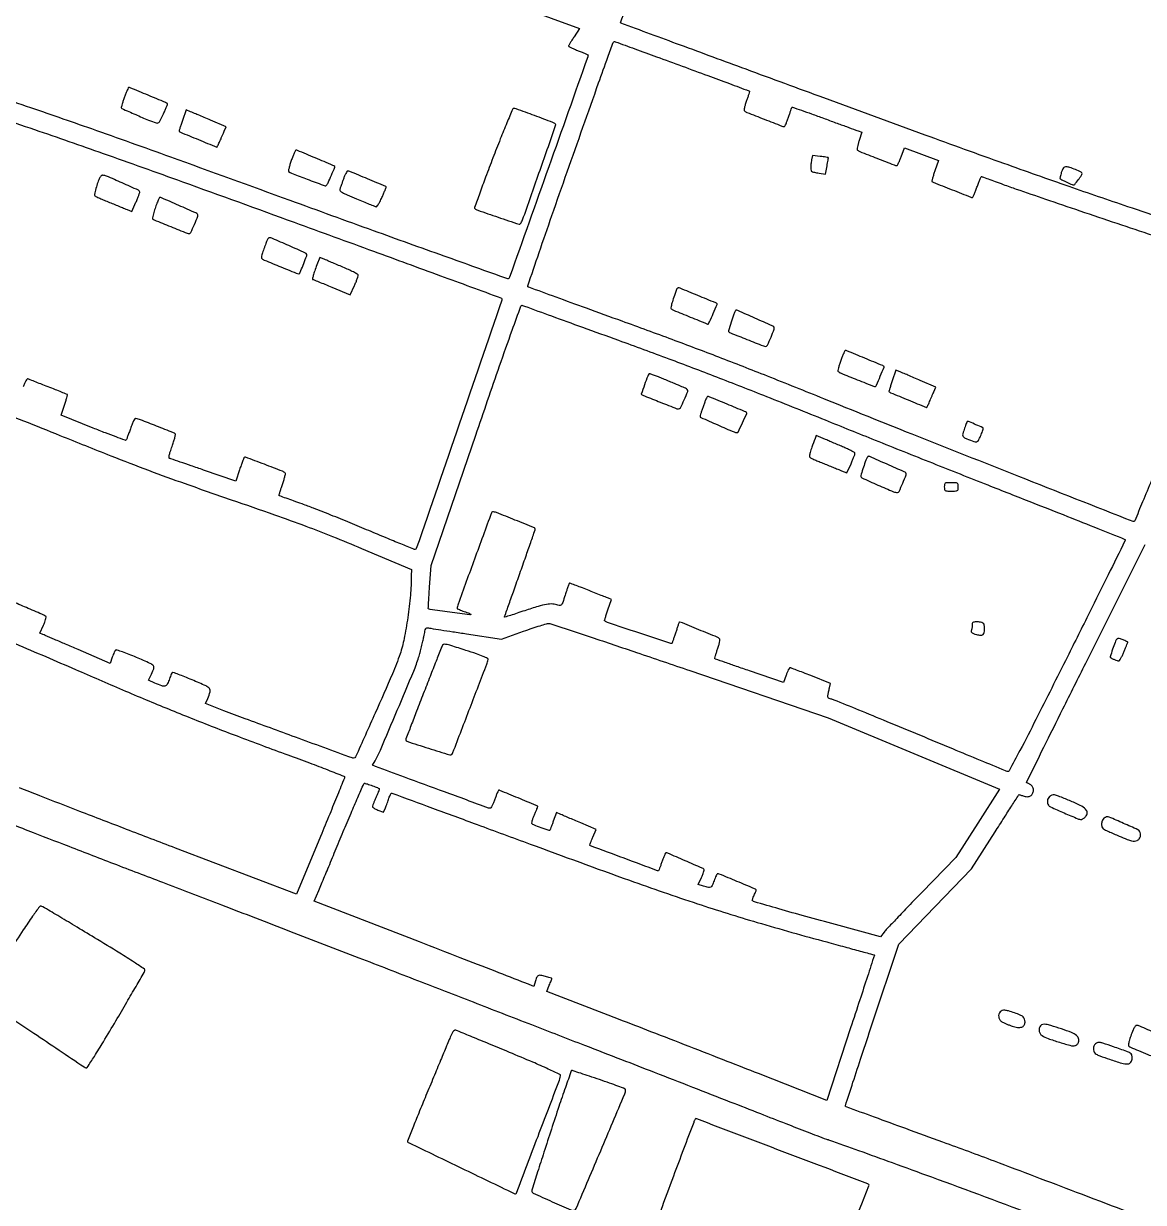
# Model space of a CAD drawing. Header units: metres. Extents: x 244 to 6504, y 133 to 4776.
# Drawn here: x 1571 to 2104, y 1465 to 2026 of the extents above; entities that cross this region are included whole.
import ezdxf

# ---------------------------------------------------------------- set-up
doc = ezdxf.new("R2010")
doc.units = ezdxf.units.M
doc.header["$MEASUREMENT"] = 0

msp = doc.modelspace()

# ---------------------------------------------------------------- linework, layer by layer
for points in [[(2390.74, 4302.36, -0.000001), (2436.6, 4383.87, -0.253439)], [(5649.78, 2908.29, -0.000001), (5592.12, 2927.27, -0.000136)], [(1770.95, 4232.21, -0.000001), (1756.31, 4203.53, -0.092463)], [(2358.85, 2292.47, -0.000002), (2402.87, 2275.77, -0.000001), (2455, 2255.99, -0.000469)], [(2661.8, 3304.26, -0.000001), (2697.55, 3290.75, -0.000089)], [(2166.88, 2385.74, -0.000003), (2059.01, 2428.09, -0.099946)], [(1593.92, 2905.57, -0.000004), (1514.48, 2912.51, -0.000011)], [(2114.59, 1933.08, -0.000311), (2096.18, 1939.27, -0.002704), (2068.32, 1948.83, -0.001934), (2037.25, 1959.81, -0.001541), (1999.73, 1973.36, -0.000735), (1951.55, 1991.02, -0.000054), (1914.46, 2004.68, -0.000089), (1883.2, 2016.2, -0.000001), (1854.82, 2026.66, -0.083555)], [(1857.04, 2862.14, 0.000008), (1895.3, 2965.72, 0.303576)], [(2910.82, 2101.23, -0.000002), (2871.64, 2116.15, -0.08954)], [(1989.74, 2610.17, -0.000005), (1937.37, 2630.58, -0.000013)], [(2599.62, 2200.92, -0.000035), (2724.87, 2153.38, -0.00001), (2851.52, 2105.29, -0.308463)], [(943.58, 2420.05, 0.000005), (991.66, 2418.02, 0.000005), (1039.77, 2415.99, 0.238408)], [(2619.06, 2212.23, 0.000045), (2487.51, 2262.24, 0.000015), (2352.21, 2313.65, 0.000934)], [(1295.67, 1964.85, 0.000003), (1274.44, 1991.49, 0.000003), (1253.21, 2018.11, 0.000003), (1234.69, 2041.33, 0.000013)], [(1887.85, 2114.91, 0.000005), (1893.56, 2130.04, 0.09035)], [(1924.48, 2118.84, -0.000025), (1994.28, 2092.53, 0.000711)], [(1808.28, 2033.88), (1835.24, 2024.08), (1832.62, 2020.13, 0.004745), (1831.61, 2018.59, 0.007058), (1830.77, 2017.22, 0.00348), (1830.08, 2016.05, 0.130941), (1830, 2015.75, 0.281554), (1830.14, 2015.52, 0.006139), (1831.36, 2014.91, 0.012163), (1832.85, 2014.23, 0.007681), (1834.63, 2013.5, -0.003054), (1836.41, 2012.79, -0.004992), (1837.91, 2012.16, -0.001074), (1839.21, 2011.6, -0.298531), (1839.27, 2011.5, -0.085384), (1839.11, 2010.56, -0.000013), (1820.53, 1958.18, -0.000011), (1801.94, 1905.75, -0.098014), (1801.51, 1905.03, -0.304478), (1801.04, 1904.91, -0.000039), (1770.74, 1915.73, -0.000946), (1737.19, 1927.79, -0.000569), (1697.43, 1942.22, 0.000595), (1640.66, 1962.82, 0.001942), (1603.02, 1976.27, 0.002644), (1572.01, 1987.02, 0.002186), (1538.86, 1998.16, -0.001079)], [(1540.18, 1988.02, -0.001837), (1575.79, 1975.98, -0.002361), (1608.44, 1964.63, -0.001884), (1646.21, 1951.14, -0.000694), (1699.42, 1931.83, -0.000173), (1737.14, 1918.07, -0.000288), (1768.94, 1906.43, -0.000008), (1797.74, 1895.87, -0.108922), (1798.05, 1895.67, -0.286831), (1798.26, 1894.74, -0.000037), (1777.89, 1835.67, -0.000035), (1757.51, 1776.57, -0.320282), (1756.8, 1776.06, -0.097118), (1756.29, 1776.16, -0.000294), (1750.1, 1778.7, -0.001686), (1743.11, 1781.6, -0.001052), (1734.94, 1785.04, 0.002708), (1726.04, 1788.75, 0.002484), (1716.85, 1792.47, 0.002482), (1708.62, 1795.71, 0.008163), (1703.14, 1797.74, -0.001025), (1699.06, 1799.18, -0.001633), (1695.57, 1800.43, -0.000319), (1692.5, 1801.54, -0.082887), (1692.25, 1801.68, -0.296036), (1692.18, 1801.9, -0.003915), (1692.58, 1803.33, -0.00968), (1693.09, 1805.02, -0.006023), (1693.75, 1806.98, 0.008523), (1694.41, 1808.94, 0.013251), (1694.9, 1810.66, 0.007428), (1695.25, 1812.1, 0.257345), (1695.15, 1812.42, 0.103896), (1693.77, 1813.32, 0.001735), (1685.17, 1816.64, 0.000794), (1676.21, 1820.04, 0.302913), (1675.56, 1819.89, 0.096354), (1675.34, 1819.54, 0.003297), (1674.75, 1817.99, 0.006083), (1674.09, 1816.15, 0.004197), (1673.38, 1814.04), (1671.6, 1808.63), (1656.24, 1813.89, -0.000043), (1650.29, 1815.93, -0.000066), (1645.15, 1817.69, -0.00002), (1640.68, 1819.22, -0.002086), (1640.08, 1819.44, -0.327669), (1639.8, 1819.84, -0.042695), (1639.93, 1820.93, -0.028085), (1640.38, 1822.61, -0.008104), (1641.27, 1825.15, 0.010882), (1641.99, 1827.27, 0.016633), (1642.51, 1829.14, 0.011245), (1642.85, 1830.68, 0.252024), (1642.72, 1831.11, 0.100274), (1641.88, 1831.66, 0.000702), (1633.85, 1834.83, 0.00158), (1626.23, 1837.81, 0.038737), (1624.06, 1838.46, 0.288368), (1623.56, 1838.28, 0.041415), (1622.94, 1837.34, 0.030529), (1622.23, 1835.81, 0.011272), (1621.41, 1833.57, -0.00409), (1620.72, 1831.6, -0.006005), (1620.07, 1829.87, -0.003054), (1619.5, 1828.43, -0.10419), (1619.3, 1828.12, -0.28825), (1618.96, 1828.05, -0.000874), (1614.55, 1829.66, -0.004462), (1609.55, 1831.55, -0.002729), (1603.67, 1833.87), (1588.42, 1839.99), (1590.04, 1844.83, 0.004985), (1590.64, 1846.7, 0.008121), (1591.11, 1848.3, 0.002715), (1591.48, 1849.67, 0.321488), (1591.42, 1849.83, 0.051154), (1591.23, 1849.93, 0.000162), (1588.63, 1850.97, 0.000917), (1585.69, 1852.14, 0.000574), (1582.25, 1853.5, -0.00007), (1578.77, 1854.87, -0.000103), (1575.71, 1856.07, -0.000045), (1573.11, 1857.1, -0.002054), (1572.57, 1857.31, 0.340694), (1572.2, 1857.21, 0.028575), (1571.61, 1856.32, 0.028204), (1570.96, 1855.04, 0.016128), (1570.31, 1853.44, -0.00486)], [(1854.66, 2026.85, -0.00001), (1860.33, 2041.97, -0.000482)], [(2179.35, 2025.62, -0.00001), (2194.67, 2020.3, -0.108295)], [(2116.19, 1453.07, 0.00077), (2071.8, 1470.03, 0.000759), (2032.73, 1484.82, 0.002862), (2008.19, 1493.91, -0.000256), (1990.51, 1500.35, -0.000422), (1975.58, 1505.81, -0.000022), (1962.12, 1510.75, -0.082754), (1961.83, 1510.92, -0.30958), (1961.75, 1511.18, -0.000093), (1965.38, 1522.42, -0.001467), (1969.46, 1534.92, -0.000884), (1974.37, 1549.72), (1987.22, 1588.26), (2004.53, 1606.15), (2021.84, 1624.03), (2033.01, 1641.59, -0.00001), (2037.31, 1648.33, -0.000016), (2040.94, 1654.04, -0.000001), (2044.21, 1659.17, -0.002689), (2044.3, 1659.31, -0.312505), (2044.41, 1659.36, -0.007285), (2044.98, 1659.22, -0.013538), (2045.66, 1659.03, -0.008439), (2046.45, 1658.77, 0.074775), (2048.38, 1658.4, 0.138188), (2049.91, 1658.78, 0.158516), (2050.89, 1659.84, 0.107808), (2051.25, 1661.46, 0.048688), (2051.16, 1662.38, 0.076971), (2050.89, 1663.12, 0.082525), (2050.42, 1663.71, 0.065047), (2049.76, 1664.18, -0.003612), (2049.17, 1664.49, -0.004733), (2048.64, 1664.78, -0.003513), (2048.19, 1665.03, -0.044007), (2048.04, 1665.15, -0.344608), (2048, 1665.33, -0.000021), (2056.21, 1681.9, -0.000711), (2065.31, 1700.21, -0.000427), (2076.16, 1721.93), (2104.51, 1778.52)], [(2535.59, 1289.9, -0.000004), (2496.83, 1304.97, -0.000295)], [(2107.45, 1808.88, -0.000464), (2103.26, 1798.79, -0.000023), (2099.47, 1789.68, -0.09804), (2099.35, 1789.5, -0.298676), (2098.71, 1789.37, -0.00002), (2044.25, 1810.85, -0.000805), (1993.55, 1830.93, -0.001399), (1951.55, 1847.79, 0.001673), (1924.62, 1858.58, 0.002657), (1901.5, 1867.62, 0.002827), (1879.35, 1875.99, 0.002288), (1855.5, 1884.73, -0.000459), (1838.45, 1890.91, -0.000752), (1824.02, 1896.18, -0.000061), (1811.08, 1900.93, -0.09481), (1810.65, 1901.18, -0.30109), (1810.55, 1901.59, -0.000104), (1815.96, 1917.43, -0.001542), (1822.04, 1935.05, -0.00093), (1829.36, 1955.91, -0.000098), (1844.29, 1998.19, -0.00215), (1848.7, 2010.52, -0.001754), (1851.24, 2017.43, -0.313607), (1851.84, 2017.85, -0.087024), (1852.23, 2017.78, -0.000068), (1861.51, 2014.42, -0.000765), (1871.86, 2010.66, -0.000468), (1884.06, 2006.18, -0.000342), (1896.24, 2001.69, -0.000562), (1906.53, 1997.88, -0.000034), (1915.8, 1994.43, -0.096969), (1916.02, 1994.3, -0.280258), (1916.07, 1994.1, -0.004024), (1915.73, 1992.87, -0.009717), (1915.28, 1991.43, -0.006087), (1914.71, 1989.75, 0.01247), (1914.08, 1987.86, 0.028187), (1913.73, 1986.4, 0.033736), (1913.6, 1985.33, 0.225875), (1913.8, 1984.85, 0.087999), (1914.9, 1984.17, 0.00095), (1923.17, 1980.91, 0.000905), (1931.46, 1977.67, 0.092905), (1932.67, 1977.44, 0.283252), (1932.95, 1977.61, 0.010555), (1933.49, 1978.75, 0.016346), (1934.09, 1980.2, 0.010436), (1934.69, 1981.91, -0.002131), (1935.27, 1983.64, -0.003268), (1935.79, 1985.13, -0.00113), (1936.24, 1986.42, -0.089387), (1936.35, 1986.6, -0.310528), (1936.53, 1986.65, -0.000302), (1940.82, 1985.16, -0.002655), (1945.64, 1983.46, -0.001607), (1951.33, 1981.39, 0.000106), (1957.12, 1979.26, 0.000149), (1962.3, 1977.37, 0.000086), (1966.66, 1975.77, 0.002061), (1967.89, 1975.33), (1969.65, 1974.7), (1968.3, 1970.72, 0.015588), (1967.83, 1969.14, 0.023548), (1967.52, 1967.74, 0.020816), (1967.38, 1966.62, 0.234122), (1967.53, 1966.21, 0.089983), (1968.64, 1965.53, 0.001016), (1976.78, 1962.31, 0.00099), (1984.95, 1959.13, 0.092713), (1986.2, 1958.89, 0.262895), (1986.53, 1959.08, 0.015817), (1987.11, 1960.12, 0.020372), (1987.74, 1961.47, 0.01335), (1988.37, 1963.07), (1989.86, 1967.24), (1997.95, 1964.27), (2006.03, 1961.3), (2004.38, 1956.41, 0.00543), (2003.77, 1954.53, 0.008672), (2003.3, 1952.9, 0.003284), (2002.92, 1951.51, 0.271065), (2002.98, 1951.3, 0.096887), (2003.57, 1950.92, 0.000257), (2012.51, 1947.35, 0.000262), (2021.45, 1943.79, 0.094874), (2022.15, 1943.66, 0.288888), (2022.38, 1943.8, 0.005421), (2022.99, 1945.12, 0.011437), (2023.67, 1946.72, 0.007179), (2024.4, 1948.63, -0.005801), (2025.12, 1950.53, -0.009328), (2025.78, 1952.13, -0.003652), (2026.37, 1953.47, -0.29459), (2026.56, 1953.59, -0.085933), (2026.82, 1953.55, -0.000331), (2029.75, 1952.5, -0.001692), (2033.06, 1951.3, -0.001062), (2036.92, 1949.88, 0.005774), (2043.11, 1947.66, 0.000682), (2056.94, 1942.91, 0.000816), (2073.39, 1937.32, 0.000669), (2090.99, 1931.39, -0.000194), (2108.01, 1925.68, -0.000304)], [(2144.2, 1923.19, -0.000033), (2130.17, 1927.87, -0.000512)], [(1554.13, 1843.89, -0.000797), (1570.56, 1837.34, -0.000678), (1587.88, 1830.38, 0.001798), (1612.08, 1820.71, 0.004339), (1630.07, 1813.77, 0.004647), (1647.43, 1807.44, 0.002368), (1669.35, 1799.79, -0.001849), (1689.99, 1792.61, -0.004746), (1704.84, 1787.22, -0.00584), (1717.67, 1782.26, -0.004587), (1731.46, 1776.59), (1755.14, 1766.6), (1755.12, 1763.55, -0.020746), (1754.68, 1754.32, -0.013408), (1753.44, 1743.69, -0.013373), (1751.71, 1733.63, -0.032828), (1749.77, 1726.38, -0.019776), (1746.13, 1716.9, -0.002954), (1737.93, 1698.19, -0.000406), (1728.63, 1677.32, -0.295848), (1727.67, 1676.7, -0.088028), (1727, 1676.82, -0.000024), (1699.97, 1686.72, -0.000398), (1676.11, 1695.49, -0.003758), (1665.9, 1699.33), (1657.16, 1702.71), (1658.2, 1705.1, 0.032805), (1659.37, 1708.33, 0.249028), (1659.05, 1709.87, 0.114027), (1657.4, 1711.11, 0.005044), (1650.78, 1714, 0.005238), (1647.28, 1715.45, 0.008419), (1644.26, 1716.6, 0.003038), (1641.67, 1717.51, 0.284863), (1641.3, 1717.43, 0.091021), (1641.08, 1717.12, 0.007611), (1640.68, 1716.22, 0.009939), (1640.24, 1715.13, 0.007512), (1639.8, 1713.91, -0.042738), (1638.86, 1711.79, -0.217191), (1637.85, 1711.04, -0.142504), (1636.34, 1711.15, -0.015731), (1633.09, 1712.46), (1629.94, 1713.86), (1630.95, 1715.81, 0.023591), (1632.52, 1719.24, 0.263342), (1632.33, 1720.68, 0.127613), (1630.88, 1721.83, 0.004449), (1624.23, 1724.7, 0.005021), (1620.75, 1726.12, 0.007637), (1617.7, 1727.28, 0.003434), (1615.1, 1728.2, 0.165382), (1614.55, 1728.2, 0.168009), (1614.2, 1727.94, 0.022488), (1613.71, 1727.13, 0.023946), (1613.21, 1726.08, 0.018036), (1612.76, 1724.88), (1611.72, 1721.81), (1596.49, 1728.4, -0.000035), (1590.54, 1730.97, -0.000051), (1585.3, 1733.24, -0.000026), (1580.84, 1735.17, -0.000875), (1579.79, 1735.62), (1578.32, 1736.27), (1580.03, 1739.99, 0.016636), (1580.64, 1741.46, 0.025148), (1581.06, 1742.77, 0.022537), (1581.3, 1743.83, 0.261924), (1581.16, 1744.22, 0.077639), (1580.21, 1744.82, 0.000767), (1572.8, 1748.01, 0.001347), (1565.66, 1751.05, 0.040296)], [(2108.01, 1786.22, -0.000016), (2111.78, 1795.38, -0.000099), (2116.04, 1805.72, -0.000062), (2121.03, 1817.83)], [(1566.53, 1731.33, -0.000364), (1581.12, 1725.07, -0.000367), (1595.23, 1718.98, -0.000725), (1606.42, 1714.13, 0.003629), (1628.87, 1704.55, 0.004289), (1650.25, 1695.82, 0.00419), (1672.18, 1687.29, 0.003191), (1696.35, 1678.31, -0.002171), (1706.7, 1674.49, -0.003575), (1715.41, 1671.15, -0.000547), (1723.08, 1668.15, -0.308267), (1723.34, 1667.76, -0.096297), (1723.24, 1667.22, -0.000199), (1719.98, 1659.17, -0.001377), (1716.29, 1650.12, -0.000853), (1711.9, 1639.5), (1700.45, 1611.95), (1642.84, 1633.94, -0.000386), (1619.56, 1642.85, -0.000438), (1597.26, 1651.42, -0.000397), (1578.33, 1658.74, -0.002436), (1568.58, 1662.57, -0.003847)], [(1562.02, 1646.51, 0.002556), (1572.62, 1642.32, 0.000481), (1592.06, 1634.79, 0.000514), (1614.79, 1626.04, 0.000471), (1638.22, 1617.07, -0.00047), (1664.77, 1606.91, -0.000259), (1697.21, 1594.43, -0.000258), (1730.09, 1581.75, -0.000415), (1758.12, 1570.9, 0.00006), (1784.51, 1560.66, 0.000051), (1812.31, 1549.88, 0.000052), (1837.59, 1540.09, 0.000148), (1855.17, 1533.28, -0.000383), (1870.76, 1527.24, -0.000243), (1888.94, 1520.16, -0.000243), (1906.8, 1513.2, -0.000449), (1921.31, 1507.51, 0.000633), (1933.37, 1502.79, 0.001028), (1943.64, 1498.81, 0.000117), (1952.81, 1495.28, 0.092055), (1953.29, 1495.19, -0.08663), (1953.78, 1495.11, -0.000047), (1968.07, 1489.96, -0.000631), (1983.98, 1484.2, -0.000385), (2002.75, 1477.37, -0.003731), (2053.68, 1458.35, -0.00089), (2138.1, 1425.94, -0.000744)], [(954.24, 1127.21, 0.000043), (1020.07, 1067.33, 0.000012), (1086.8, 1006.65, 0.271285)], [(1552.51, 1561.26, 0.000119), (1575.51, 1545.79, 0.000035), (1599.37, 1529.76, 0.059556), (1600.25, 1529.31, 0.350382), (1600.89, 1529.52, 0.002388), (1604.25, 1534.76, 0.006413), (1608.54, 1541.68, 0.002247), (1614.52, 1551.74, 0.000631), (1619.69, 1560.53, 0.000992), (1624.1, 1568.1, 0.000238), (1627.95, 1574.74, 0.03961), (1628.31, 1575.5, 0.347417), (1628.05, 1576.32, 0.004568), (1623.31, 1579.49, 0.007534), (1616.3, 1583.95, 0.001726), (1604.31, 1591.27, 0.000986), (1594.89, 1596.94, 0.001559), (1586.79, 1601.77, 0.000343), (1579.66, 1605.98, 0.069379), (1578.91, 1606.29, 0.307665), (1578.12, 1606.01, 0.003848), (1574.82, 1601.45, 0.007429), (1570.4, 1595.02, 0.002138), (1563.76, 1584.96, 0.001102)]]:
    msp.add_lwpolyline(points, format="xyb")
for points in [[(1618.58, 1991.52, 0.003323), (1617.99, 1989.76, 0.004727), (1617.49, 1988.2, 0.00271), (1617.09, 1986.87, 0.067763), (1617.03, 1986.5, 0.301037), (1617.33, 1986.03, 0.000994), (1623.93, 1983.11, 0.005246), (1629.99, 1980.52, 0.021479), (1633.74, 1979.15, 0.168938), (1634.52, 1979.17, 0.135295), (1635.2, 1979.67, 0.054468), (1635.95, 1980.87, 0.008164), (1637.16, 1983.47, 0.00429), (1637.96, 1985.29, 0.007051), (1638.6, 1986.85, 0.002022), (1639.12, 1988.19, 0.34442), (1639.08, 1988.33, 0.05387), (1638.09, 1988.88, 0.000434), (1629.8, 1992.34, 0.000247), (1621.3, 1995.86, 0.098577), (1620.67, 1995.99, 0.279563), (1620.39, 1995.82, 0.010598), (1619.82, 1994.68, 0.016353), (1619.21, 1993.23, 0.010468)], [(1646.2, 1980.33, 0.00468), (1645.54, 1978.4, 0.007535), (1645.01, 1976.74, 0.002471), (1644.58, 1975.3, 0.279647), (1644.63, 1975.12, 0.093125), (1645.2, 1974.76, 0.000246), (1653.78, 1971.22, 0.00009), (1662.55, 1967.62, 0.421634), (1662.71, 1967.69, -0.016165), (1662.76, 1967.8, -0.000164), (1663.11, 1968.57, -0.000532), (1663.52, 1969.46, -0.000345), (1664, 1970.49, 0.001972), (1664.53, 1971.65, 0.00138), (1665.12, 1972.97, 0.001392), (1665.68, 1974.24, 0.002901), (1666.11, 1975.23), (1667.01, 1977.33), (1659.57, 1980.47, 0.00009), (1656.57, 1981.73, 0.000104), (1653.71, 1982.94, 0.000093), (1651.28, 1983.96, 0.000604), (1650.06, 1984.48), (1647.98, 1985.34)], [(1793.96, 1962.45, 0.002501), (1790.51, 1953.36, 0.004107), (1787.69, 1945.63, 0.000724), (1785.28, 1938.82, 0.305249), (1785.4, 1938.36, 0.098857), (1786.74, 1937.59, 0.001163), (1796.4, 1934.3, 0.000501), (1806.43, 1930.92, 0.303751), (1806.99, 1931.08, 0.094458), (1808.12, 1933.02, 0.000443), (1815.89, 1955.18, 0.000178), (1823.84, 1977.93, 0.305114), (1823.64, 1978.69, 0.090879), (1822.48, 1979.38, 0.000979), (1813.8, 1982.63, 0.000972), (1805.09, 1985.84, 0.091637), (1803.78, 1986.06, 0.298447), (1803.39, 1985.8, 0.0007), (1800.6, 1979.12, 0.00402), (1797.5, 1971.5, 0.002449)], [(1697.99, 1961.23, 0.00944), (1697.36, 1959.31, 0.015167), (1696.9, 1957.65, 0.008973), (1696.59, 1956.29, 0.319879), (1696.71, 1956, 0.041307), (1699.62, 1954.59, 0.004643), (1706.48, 1951.98, 0.001148), (1714.04, 1949.21, 0.319018), (1714.66, 1949.39, 0.061617), (1715.48, 1950.69, 0.005545), (1717.08, 1954.22, 0.001846), (1718.76, 1958.04, 0.339763), (1718.66, 1958.44, 0.067606), (1717.81, 1958.94, 0.000397), (1709.42, 1962.47, 0.000277), (1700.9, 1966.04, 0.099462), (1700.23, 1966.18, 0.287192), (1699.98, 1966.02, 0.006978), (1699.37, 1964.73, 0.013073), (1698.7, 1963.13, 0.008253)], [(1945.68, 1961.52, 0.019643), (1945.37, 1959.53, 0.032893), (1945.28, 1957.84, 0.036963), (1945.39, 1956.56, 0.217998), (1945.75, 1956.02, 0.078048), (1946.09, 1955.87, 0.007018), (1946.99, 1955.67, 0.008991), (1948.08, 1955.45, 0.006903), (1949.28, 1955.26), (1952.3, 1954.8), (1953.01, 1958.67, 0.002597), (1953.28, 1960.16, 0.004194), (1953.49, 1961.43, 0.000888), (1953.66, 1962.54, 0.225601), (1953.63, 1962.64, 0.172848), (1953.54, 1962.69, 0.000789), (1952.47, 1962.84, 0.003583), (1951.25, 1963.02, 0.00224), (1949.82, 1963.2), (1946.11, 1963.66)], [(1606.87, 1953.1, 0.034622), (1605.89, 1950.82, 0.018884), (1604.99, 1947.92, 0.010402), (1604.29, 1945.08, 0.277544), (1604.53, 1944.38, 0.070419), (1604.97, 1944.09, 0.002593), (1606.78, 1943.28, 0.004678), (1608.94, 1942.35, 0.003264), (1611.39, 1941.34, -0.000198), (1613.96, 1940.3, -0.00021), (1616.48, 1939.27, -0.0002), (1618.64, 1938.39, -0.000971), (1619.87, 1937.89), (1622.05, 1936.99), (1624.04, 1941.38, 0.009126), (1624.79, 1943.11, 0.012996), (1625.39, 1944.67, 0.008971), (1625.82, 1945.98, 0.157042), (1625.81, 1946.43, 0.209254), (1625.19, 1947.12, 0.001349), (1617.48, 1950.57, 0.002498), (1610.04, 1953.84, 0.095194), (1608.27, 1954.23, 0.120356), (1607.92, 1954.16, 0.057745), (1607.52, 1953.91, 0.052382), (1607.15, 1953.54, 0.051223)], [(1722.81, 1952.43, -0.001495), (1722.28, 1950.9, -0.001704), (1721.76, 1949.43, -0.001542), (1721.3, 1948.19, -0.009588), (1721.06, 1947.55, 0.312492), (1721.21, 1946.85, 0.057799), (1722.34, 1946.02, 0.027268), (1724.58, 1944.9, 0.004691), (1728.96, 1943.05, 0.000228), (1732.21, 1941.72, 0.000327), (1735.1, 1940.53, 0.000172), (1737.55, 1939.54, 0.005194), (1738.16, 1939.29, 0.297947), (1738.66, 1939.4, 0.045076), (1739.34, 1940.23, 0.03239), (1740.16, 1941.61, 0.012187), (1741.13, 1943.63, 0.001757), (1741.93, 1945.44, 0.002753), (1742.6, 1947, 0.000741), (1743.18, 1948.37, 0.1002), (1743.22, 1948.54, 0.302083), (1742.99, 1948.88, 0.000316), (1734.31, 1952.52, 0.000744), (1725.89, 1956.03, 0.09859), (1724.8, 1956.24, 0.259682), (1724.47, 1956.06, 0.018514), (1723.94, 1955.12, 0.022325), (1723.36, 1953.89, 0.014737)], [(2064.55, 1955.52, 0.008446), (2064.26, 1954.46, 0.013178), (2064.04, 1953.54, 0.007299), (2063.89, 1952.78, 0.26249), (2063.95, 1952.62, 0.065817), (2064.74, 1952.09, 0.004436), (2067.18, 1950.92, 0.003155), (2069.7, 1949.76, 0.106945), (2070.34, 1949.62, 0.227318), (2070.94, 1949.91, 0.007707), (2072.6, 1952.04, 0.009566), (2074.16, 1954.2, 0.153086), (2074.43, 1955.05, 0.290474), (2074.04, 1955.66, 0.009709), (2071.28, 1956.9, 0.016332), (2068.53, 1957.96, 0.084163), (2066.92, 1958.23, 0.084625), (2066.11, 1958.09, 0.129456), (2065.51, 1957.69, 0.085004), (2065.04, 1956.91, 0.021964)], [(1634.28, 1941.5, 0.015666), (1633.36, 1939.07, 0.013031), (1632.53, 1936.43, 0.005529), (1631.85, 1933.93, 0.275617), (1631.99, 1933.46, 0.090914), (1632.76, 1932.96, 0.000554), (1640.58, 1929.78, 0.000526), (1648.42, 1926.6, 0.096213), (1649.28, 1926.43, 0.289244), (1650.11, 1926.95, 0.008534), (1651.89, 1930.86, 0.008406), (1653.53, 1934.82, 0.302416), (1653.34, 1935.75, 0.089089), (1652.56, 1936.28, 0.000505), (1644.41, 1939.88, 0.00044), (1636.21, 1943.49, 0.103799), (1635.41, 1943.66, 0.270597), (1635.28, 1943.58, 0.007792), (1634.98, 1943.02, 0.013735), (1634.64, 1942.33, 0.008776)], [(1686.2, 1922.62, -0.000522), (1685.87, 1921.73, -0.000209), (1685.41, 1920.5, -0.000207), (1684.92, 1919.18, -0.000261), (1684.46, 1917.96, 0.02081), (1684.08, 1916.78, 0.034423), (1683.86, 1915.76, 0.039425), (1683.81, 1914.97, 0.209398), (1683.99, 1914.58, 0.08376), (1685.15, 1913.85, 0.0011), (1693.09, 1910.6, 0.000385), (1701.38, 1907.23, 0.353986), (1701.75, 1907.34, 0.050082), (1702.56, 1908.83, 0.006328), (1703.93, 1912.24, 0.002829), (1705.31, 1915.87, 0.171726), (1705.33, 1916.56, 0.210187), (1704.74, 1917.21, 0.001121), (1696.78, 1920.74, 0.001984), (1689.06, 1924.12, 0.102339), (1687.46, 1924.45, 0.204444), (1687.19, 1924.33, 0.039652), (1686.85, 1923.91, 0.036334), (1686.5, 1923.32, 0.026553)], [(1710.16, 1911.55, 0.007217), (1709.13, 1908.67, 0.01664), (1708.46, 1906.47, 0.01363), (1708.07, 1904.84, 0.47656), (1708.28, 1904.57, -0.095111), (1708.53, 1904.53, -0.00039), (1711.08, 1903.51, -0.001929), (1713.97, 1902.34, -0.001212), (1717.35, 1900.94), (1726.09, 1897.32), (1728.07, 1901.68, 0.011126), (1728.81, 1903.41, 0.015549), (1729.38, 1904.99, 0.01186), (1729.78, 1906.31, 0.161294), (1729.76, 1906.8, 0.17846), (1729.41, 1907.2, 0.006106), (1727.54, 1908.19, 0.010784), (1725.25, 1909.29, 0.007241), (1722.6, 1910.46, -0.00005), (1719.81, 1911.64, -0.000056), (1717.12, 1912.77, -0.000052), (1714.83, 1913.74, -0.000294), (1713.62, 1914.26), (1711.51, 1915.15)], [(1881.32, 1899.77, 0.006585), (1880.04, 1896.13, 0.014876), (1879.19, 1893.33, 0.01096), (1878.66, 1891.19, 0.279541), (1878.84, 1890.65, 0.078726), (1879.94, 1889.98, 0.000913), (1887.89, 1886.75, 0.000303), (1896.19, 1883.41, 0.34091), (1896.53, 1883.5, 0.054425), (1897.08, 1884.44, 0.001749), (1898.87, 1888.46, 0.000445), (1900.77, 1892.78, 0.318002), (1900.72, 1893.01, 0.09048), (1900.01, 1893.47, 0.000392), (1891.53, 1896.96, 0.000366), (1883.03, 1900.45, 0.097387), (1882.25, 1900.6, 0.114547), (1881.99, 1900.54, 0.06712), (1881.72, 1900.36, 0.061578), (1881.48, 1900.09, 0.062445)], [(1853.7, 1875.71, -0.002327), (1877.65, 1866.89, -0.00271), (1900.34, 1858.28, -0.00252), (1924.26, 1848.91, -0.001595), (1952.07, 1837.76, 0.000803), (1975.91, 1828.15, 0.000542), (2003.15, 1817.26, 0.000546), (2029.51, 1806.79, 0.001086), (2050.42, 1798.56, -0.001033), (2067.5, 1791.84, -0.001711), (2081.88, 1786.1, -0.000127), (2094.75, 1780.9, -0.305669), (2094.97, 1780.58, -0.115434), (2094.86, 1780.14, -0.000036), (2086.88, 1764.02, -0.000635), (2077.99, 1746.13, -0.000386), (2067.43, 1724.99, -0.000633), (2052.48, 1695.2, -0.004196), (2044.87, 1680.4, -0.002037), (2039.76, 1670.76, -0.377694), (2038.78, 1670.39, -0.006998), (2037.9, 1670.74, -0.000019), (2026.12, 1675.63, -0.000118), (2012.83, 1681.15, -0.000074), (1997.26, 1687.62, 0.000613), (1981.63, 1694.09, 0.000957), (1968.17, 1699.62, 0.000248), (1956.39, 1704.42, 0.035291), (1954.97, 1704.88, -0.033135), (1954.03, 1705.19, -0.12531), (1953.53, 1705.55, -0.163245), (1953.34, 1706.04, -0.068135), (1953.41, 1706.76, 0.000316), (1953.56, 1707.44, 0.000134), (1953.77, 1708.36, 0.000133), (1953.99, 1709.33, 0.000174), (1954.19, 1710.22), (1954.66, 1712.28), (1945.32, 1716.02, 0.002084), (1941.69, 1717.45, 0.003201), (1938.54, 1718.66, 0.00109), (1935.82, 1719.68, 0.089013), (1935.37, 1719.76, 0.26107), (1935.08, 1719.59, 0.017848), (1934.59, 1718.72, 0.021856), (1934.06, 1717.59, 0.014394), (1933.55, 1716.24), (1932.34, 1712.73), (1916.11, 1718.29, -0.000841), (1909.87, 1720.43, -0.001365), (1904.57, 1722.28, -0.000171), (1899.86, 1723.94, -0.111846), (1899.63, 1724.09, -0.266271), (1899.57, 1724.3, -0.004493), (1899.91, 1725.54, -0.010185), (1900.35, 1727, -0.006433), (1900.92, 1728.68, 0.013015), (1901.52, 1730.53, 0.026267), (1901.87, 1732.02, 0.028735), (1902.01, 1733.14, 0.221344), (1901.83, 1733.62, 0.094432), (1900.79, 1734.29, 0.000826), (1892.06, 1737.87, 0.000325), (1883.02, 1741.55, 0.335522), (1882.63, 1741.44, 0.083362), (1882.56, 1741.31, 0.00049), (1882.1, 1739.97, 0.002044), (1881.59, 1738.44, 0.001298), (1881, 1736.65, -0.002029), (1880.41, 1734.84, -0.002898), (1879.86, 1733.24, -0.001594), (1879.39, 1731.89, -0.043437), (1879.24, 1731.54, -0.357666), (1878.73, 1731.35, -0.000231), (1863.44, 1736.36, -0.00052), (1848.52, 1741.28, -0.111615), (1847.23, 1742.05, -0.270847), (1847.16, 1742.32, -0.005294), (1847.54, 1743.72, -0.011153), (1848.04, 1745.39, -0.007057), (1848.7, 1747.31), (1850.48, 1752.26), (1849.02, 1752.83, -0.002377), (1848.06, 1753.21, -0.000181), (1845.47, 1754.23, -0.000249), (1842.39, 1755.46, -0.000189), (1839.02, 1756.81, 0.002439), (1835.74, 1758.1, 0.004017), (1832.95, 1759.16, 0.000681), (1830.49, 1760.07, 0.319225), (1830.33, 1760.03, 0.087959), (1830.24, 1759.86, 0.000596), (1829.7, 1758.29, 0.002318), (1829.08, 1756.5, 0.001477), (1828.38, 1754.4, -0.004689), (1827.2, 1750.91, -0.071446), (1826.61, 1749.79, -0.231921), (1825.95, 1749.43, -0.100394), (1824.94, 1749.6, 0.07914), (1822.44, 1750.12, 0.053518), (1819.53, 1749.94, 0.032341), (1815.52, 1749, 0.008186), (1809.15, 1746.95, -0.00229), (1805.46, 1745.71, -0.003868), (1802.35, 1744.7, -0.000636), (1799.62, 1743.85, -0.505493), (1799.52, 1743.93, -0.084448), (1799.56, 1744.13, -0.000046), (1801.66, 1750.14, -0.000619), (1804.02, 1756.82, -0.000378), (1806.81, 1764.71, 0.000828), (1809.6, 1772.62, 0.00133), (1811.96, 1779.38, 0.000213), (1814.02, 1785.37, 0.083112), (1814.1, 1785.81, 0.305267), (1813.71, 1786.38, 0.000796), (1804.48, 1790.11, 0.00182), (1795.61, 1793.64, 0.098801), (1793.84, 1793.96, 0.309499), (1793.3, 1793.58, 0.000135), (1785.21, 1771.52, 0.000363), (1777.36, 1750.01, 0.087595), (1777, 1747.97, 0.296247), (1777.1, 1747.83, 0.005572), (1777.99, 1747.44, 0.011654), (1779.07, 1747.02, 0.007293), (1780.35, 1746.57, -0.010014), (1781.62, 1746.12, -0.017999), (1782.64, 1745.7, -0.014059), (1783.39, 1745.32, -0.503959), (1783.41, 1745.16, -0.233687), (1782.98, 1745.01, -0.000272), (1773.43, 1746.3, -0.000454), (1764.02, 1747.57, -0.12374), (1763.28, 1747.87, -0.253906), (1763.22, 1747.98, -0.000243), (1763.38, 1750.95, -0.002261), (1763.57, 1754.28, -0.001375), (1763.82, 1758.21), (1764.52, 1768.44), (1785.81, 1830.56, -0.000587), (1797.14, 1863.5, -0.003562), (1803.16, 1880.52, -0.001353), (1807.31, 1891.92, -0.421778), (1808.11, 1892.28, 0.00731), (1808.93, 1891.97, 0.000015), (1821.92, 1887.24, 0.000104), (1836.54, 1881.93, 0.000064)], [(1909.28, 1889.5, 0.050277), (1908.68, 1888.14, 0.003842), (1907.46, 1884.29, 0.001101), (1906.18, 1880.11, 0.278299), (1906.27, 1879.75, 0.099594), (1907.1, 1879.2, 0.000706), (1914.9, 1876.07, 0.000739), (1922.7, 1872.97, 0.094584), (1923.72, 1872.78, 0.288034), (1924.66, 1873.37, 0.012373), (1926.36, 1877.13, 0.012287), (1927.87, 1880.97, 0.294955), (1927.63, 1882.05, 0.088673), (1926.86, 1882.57, 0.000489), (1918.71, 1886.2, 0.000421), (1910.51, 1889.84, 0.1045), (1909.73, 1890, 0.180579), (1909.65, 1889.97, 0.031375), (1909.53, 1889.85, 0.030591), (1909.4, 1889.69, 0.023181)], [(1959.55, 1866.05, 0.012109), (1958.91, 1864.19, 0.018496), (1958.46, 1862.56, 0.01344), (1958.18, 1861.22, 0.258513), (1958.31, 1860.83, 0.088227), (1959.46, 1860.1, 0.001145), (1967.38, 1856.91, 0.000447), (1975.63, 1853.61, 0.2997), (1976.09, 1853.71, 0.092407), (1976.55, 1854.37, 0.001514), (1978.38, 1858.55, 0.000598), (1980.28, 1862.92, 0.333146), (1980.21, 1863.18, 0.075116), (1979.53, 1863.6, 0.000288), (1971.01, 1867.12, 0.000224), (1962.41, 1870.67, 0.098034), (1961.8, 1870.79, 0.281806), (1961.55, 1870.63, 0.007361), (1960.94, 1869.4, 0.013412), (1960.26, 1867.86, 0.008503)], [(1868.13, 1859.61, 0.050317), (1867.64, 1858.59, 0.001794), (1866.15, 1854.5, 0.000411), (1864.57, 1850.09, 0.3574), (1864.64, 1849.89, 0.041273), (1866.07, 1849.18, 0.000813), (1873.66, 1846.2, 0.000388), (1881.56, 1843.11, 0.09318), (1882.32, 1842.97, 0.283961), (1883.23, 1843.53, 0.010245), (1885.05, 1847.37, 0.010022), (1886.72, 1851.29, 0.304336), (1886.51, 1852.28, 0.073974), (1886.13, 1852.55, 0.007841), (1885.16, 1853.04, 0.009545), (1883.97, 1853.58, 0.007529), (1882.66, 1854.12, -0.003362), (1881.01, 1854.79, -0.001266), (1878.72, 1855.74, -0.001254), (1876.23, 1856.78, -0.001526), (1873.9, 1857.78, 0.009539), (1871.79, 1858.64, 0.015443), (1869.96, 1859.28, 0.009228), (1868.45, 1859.73, 0.333361)], [(1984.07, 1856.42, 0.004325), (1983.43, 1854.46, 0.006959), (1982.92, 1852.78, 0.002152), (1982.51, 1851.33, 0.270311), (1982.56, 1851.15, 0.099442), (1983.21, 1850.72, 0.000365), (1991.67, 1847.26, 0.000152), (2000.33, 1843.73, 0.313602), (2000.6, 1843.79, 0.076051), (2000.7, 1843.93, 0.001845), (2001.03, 1844.64, 0.003979), (2001.41, 1845.48, 0.002691), (2001.82, 1846.45, -0.000303), (2002.3, 1847.56, -0.000192), (2002.86, 1848.86, -0.000193), (2003.41, 1850.13, -0.000357), (2003.85, 1851.16), (2004.82, 1853.39), (1997.4, 1856.55, 0.000063), (1994.4, 1857.83, 0.000072), (1991.54, 1859.05, 0.000065), (1989.11, 1860.08, 0.000412), (1987.87, 1860.6), (1985.78, 1861.49)], [(1894.15, 1844.46, 0.003424), (1893.56, 1842.7, 0.00485), (1893.06, 1841.13, 0.002837), (1892.66, 1839.81, 0.067533), (1892.6, 1839.42, 0.301581), (1892.91, 1838.94, 0.000717), (1900.99, 1835.39, 0.00161), (1908.76, 1832.01, 0.100869), (1910.22, 1831.71, 0.289668), (1910.68, 1832, 0.002075), (1912.76, 1836.37, 0.001931), (1914.81, 1840.78, 0.353545), (1914.69, 1841.24, 0.061561), (1913.76, 1841.77, 0.000439), (1905.42, 1845.26, 0.000283), (1896.92, 1848.79, 0.0988), (1896.24, 1848.93, 0.279563), (1895.96, 1848.76, 0.010598), (1895.4, 1847.62, 0.016353), (1894.78, 1846.17, 0.010468)], [(2018.52, 1833.91, 0.009121), (2017.65, 1831.2, 0.12625), (2017.61, 1830.18, 0.212996), (2018.1, 1829.51, 0.033188), (2019.61, 1828.77, 0.009651), (2022.94, 1827.49, 0.137455), (2024.19, 1827.39, 0.21664), (2025.05, 1828.01, 0.02893), (2026.08, 1830.06, 0.005611), (2026.58, 1831.28, 0.007647), (2027.01, 1832.39, 0.005302), (2027.34, 1833.32, 0.082869), (2027.4, 1833.66, 0.29433), (2027.15, 1834.05, 0.00286), (2023.93, 1835.48, 0.005786), (2020.86, 1836.79, 0.098119), (2019.78, 1837.01, 0.300852), (2019.67, 1836.93, 0.003508), (2019.32, 1836.1, 0.009169), (2018.94, 1835.09, 0.005685)], [(1947.3, 1828.87, 0.004929), (1945.78, 1824.73, 0.021078), (1945.01, 1822.21, 0.031059), (1944.69, 1820.59, 0.247737), (1944.94, 1819.9, 0.074544), (1945.43, 1819.57, 0.003878), (1947.15, 1818.79, 0.006072), (1949.22, 1817.9, 0.004369), (1951.55, 1816.95, -0.000875), (1954.01, 1815.97, -0.000868), (1956.47, 1814.98, -0.00085), (1958.63, 1814.1, -0.003387), (1959.94, 1813.56), (1962.37, 1812.52), (1964.43, 1816.93, 0.008485), (1965.2, 1818.66, 0.012256), (1965.82, 1820.22, 0.008), (1966.29, 1821.53, 0.162529), (1966.29, 1821.94, 0.182697), (1966.03, 1822.26, 0.008448), (1964.79, 1822.95, 0.01309), (1963.25, 1823.73, 0.008932), (1961.47, 1824.53, 0.000067), (1959.37, 1825.42, 0.00004), (1956.89, 1826.49, 0.00004), (1954.41, 1827.55, 0.00007), (1952.35, 1828.42), (1947.86, 1830.34)], [(1972.09, 1819.8, 0.053089), (1971.49, 1818.55, 0.004788), (1970.36, 1815.26, 0.003793), (1969.27, 1811.9, 0.076925), (1969.1, 1810.84, 0.296332), (1969.54, 1810.18, 0.001456), (1977.26, 1806.77, 0.00304), (1984.67, 1803.58, 0.103899), (1986.53, 1803.21, 0.288362), (1987.32, 1803.72, 0.007681), (1989.07, 1807.66, 0.007561), (1990.7, 1811.65, 0.301432), (1990.51, 1812.54, 0.088787), (1989.79, 1813.03, 0.000428), (1981.62, 1816.65, 0.00037), (1973.39, 1820.29, 0.10425), (1972.66, 1820.45, 0.194746), (1972.57, 1820.41, 0.021395), (1972.42, 1820.25, 0.023615), (1972.26, 1820.04, 0.016966)], [(2008.85, 1805.87, 0.0387), (2008.94, 1804.67, 0.222479), (2009.29, 1804.15, 0.126045), (2010.04, 1803.93, 0.009722), (2012.16, 1803.88, 0.009722), (2014.28, 1803.93, 0.126045), (2015.03, 1804.15, 0.222479), (2015.38, 1804.67, 0.0387), (2015.47, 1805.87, 0.0387), (2015.38, 1807.08, 0.222479), (2015.03, 1807.59, 0.126045), (2014.28, 1807.82, 0.009722), (2012.16, 1807.86, 0.009722), (2010.04, 1807.82, 0.126045), (2009.29, 1807.59, 0.222479), (2008.94, 1807.08, 0.0387)], [(1887.7, 1718.42), (1953.54, 1695.88), (1994.35, 1678.92), (2035.17, 1661.96), (2024.75, 1645.72), (2014.34, 1629.47), (1998.17, 1612.84, 0.001293), (1991.85, 1606.31, 0.00181), (1986.24, 1600.43, 0.001077), (1981.54, 1595.45, 0.024103), (1980.25, 1593.95), (1978.5, 1591.68), (1957.08, 1597.47, -0.001832), (1942.85, 1601.37, -0.002503), (1930.06, 1604.99, -0.000547), (1918.54, 1608.33, -0.105771), (1917.48, 1608.9, -0.287677), (1917.42, 1609.1, -0.014954), (1917.62, 1609.78, -0.019905), (1917.92, 1610.6, -0.012752), (1918.34, 1611.54, 0.008827), (1918.76, 1612.47, 0.014042), (1919.09, 1613.28, 0.007881), (1919.32, 1613.96, 0.299209), (1919.28, 1614.1, 0.083751), (1918.5, 1614.6, 0.000451), (1910.15, 1618.08, 0.000389), (1901.75, 1621.56, 0.098382), (1900.97, 1621.72, 0.254457), (1900.66, 1621.55, 0.022065), (1900.19, 1620.74, 0.02478), (1899.69, 1619.67, 0.016524), (1899.22, 1618.4, -0.019361), (1898.36, 1616.12, -0.176182), (1897.65, 1615.36, -0.1744), (1896.61, 1615.22, -0.01889), (1894.23, 1615.84), (1891.74, 1616.58), (1893.31, 1619.97, 0.015753), (1893.87, 1621.29, 0.023653), (1894.27, 1622.49, 0.02045), (1894.5, 1623.46, 0.253776), (1894.39, 1623.81, 0.089881), (1893.55, 1624.38, 0.000607), (1885.42, 1627.92, 0.00054), (1877.25, 1631.47, 0.102356), (1876.36, 1631.65, 0.288368), (1876.15, 1631.52, 0.006529), (1875.62, 1630.39, 0.012623), (1875.04, 1629, 0.007954), (1874.43, 1627.35, -0.00242), (1873.83, 1625.7, -0.003979), (1873.32, 1624.31, -0.000676), (1872.85, 1623.09, -0.310193), (1872.78, 1623.04, -0.089347), (1872.31, 1623.13, -0.000035), (1856.41, 1629.05, -0.00003), (1840.47, 1634.99, -0.107587), (1840.13, 1635.2, -0.285182), (1840.09, 1635.39, -0.004947), (1840.45, 1636.43, -0.01087), (1840.93, 1637.67, -0.006823), (1841.53, 1639.09), (1843.15, 1642.75), (1835.75, 1645.91, 0.000061), (1832.76, 1647.18, 0.00007), (1829.91, 1648.39, 0.000063), (1827.49, 1649.42, 0.000405), (1826.26, 1649.94), (1824.19, 1650.81), (1822.71, 1646.7, -0.001625), (1822.13, 1645.11, -0.002527), (1821.61, 1643.74, -0.000732), (1821.16, 1642.56, -0.084014), (1821.08, 1642.42, -0.311194), (1820.67, 1642.3, -0.00199), (1816.97, 1643.62, -0.004053), (1813.45, 1644.92, -0.106392), (1812.61, 1645.46, -0.246576), (1812.48, 1645.86, -0.019917), (1812.73, 1646.96, -0.023214), (1813.16, 1648.32, -0.01557), (1813.78, 1649.83, 0.005167), (1814.41, 1651.32, 0.008461), (1814.92, 1652.59, 0.002898), (1815.33, 1653.68, 0.340349), (1815.28, 1653.81, 0.054053), (1814.49, 1654.25, 0.00026), (1805.97, 1657.77, 0.000148), (1797.27, 1661.36, 0.098123), (1796.77, 1661.46, 0.288092), (1796.56, 1661.33, 0.006624), (1796.03, 1660.2, 0.012719), (1795.45, 1658.81, 0.008018), (1794.84, 1657.16, -0.012918), (1794.2, 1655.51, -0.019798), (1793.57, 1654.12, -0.01502), (1792.98, 1653.04, -0.266155), (1792.65, 1652.85, -0.087768), (1791.94, 1652.98, -0.000046), (1770.91, 1660.66, -0.000729), (1751.85, 1667.66, -0.001875), (1738.09, 1672.79), (1736.61, 1673.34), (1737.87, 1675.52, 0.030392), (1740.41, 1680.58, 0.001222), (1748.45, 1699.52, 0.001485), (1756.27, 1718.2, 0.023123), (1758.62, 1724.72, 0.008031), (1759.31, 1727.08, 0.005412), (1760.03, 1729.8, 0.005452), (1760.66, 1732.43, 0.010774), (1761.1, 1734.55, -0.007252), (1761.63, 1737.21, -0.069649), (1762.03, 1738.29, -0.198287), (1762.55, 1738.72, -0.130905), (1763.34, 1738.75, 0.016633), (1764.37, 1738.55, 0.000393), (1769.23, 1737.79, 0.000866), (1774.93, 1736.92, 0.000588), (1781.42, 1735.94), (1798.1, 1733.46), (1808.58, 1737.16, -0.003554), (1812.7, 1738.58, -0.004987), (1816.4, 1739.79, -0.003029), (1819.52, 1740.75, -0.065638), (1820.47, 1740.91, -0.088617), (1821.56, 1740.75, -0.000133), (1840.79, 1734.32, -0.00108), (1862.36, 1727.05, -0.000666)], [(2022.1, 1740.01, -0.020579), (2022.07, 1739.33, -0.016196), (2021.99, 1738.59, -0.016483), (2021.86, 1737.9, -0.038369), (2021.71, 1737.4, 0.17923), (2021.71, 1736.89, 0.150461), (2022.03, 1736.45, 0.073563), (2022.79, 1736.06, 0.018426), (2024.13, 1735.64, 0.039172), (2026.19, 1735.26, 0.195638), (2027.29, 1735.58, 0.190311), (2027.88, 1736.59, 0.036844), (2028.05, 1738.73, 0.072864), (2027.85, 1740.15, 0.166998), (2027.23, 1741.02, 0.123912), (2026.06, 1741.48, 0.032438), (2024.03, 1741.62, 0.032001), (2023.01, 1741.55, 0.141946), (2022.46, 1741.31, 0.170195), (2022.18, 1740.85, 0.05117)], [(1769.74, 1730.12, -0.00038), (1769.32, 1729.05, -0.000006), (1766.89, 1722.85, -0.000015), (1764.07, 1715.65, -0.00001), (1760.84, 1707.38, 0.000883), (1757.64, 1699.17, 0.001421), (1754.94, 1692.15, 0.000223), (1752.57, 1685.93, 0.091023), (1752.49, 1685.47, 0.325591), (1753.02, 1684.75, 0.001289), (1763.25, 1681.48, 0.001334), (1773.47, 1678.27, 0.298955), (1774.4, 1678.54, 0.086111), (1774.9, 1679.37, 0.000078), (1783.08, 1700.7, 0.000183), (1791.04, 1721.49, 0.035437), (1791.7, 1723.65, 0.347939), (1791.43, 1724.21, 0.015423), (1789.32, 1725.17, 0.015747), (1786.11, 1726.38, 0.004567), (1781.1, 1728.05, 0.001788), (1773.97, 1730.32, 0.031241), (1771.61, 1730.91, 0.133358), (1770.44, 1730.81, 0.215519)], [(2090.67, 1733.02, 0.052588), (2090.11, 1731.86, 0.003954), (2088.97, 1728.58, 0.001112), (2087.76, 1724.99, 0.315673), (2087.84, 1724.7, 0.052129), (2088.61, 1724.21, 0.017096), (2089.84, 1723.66, 0.015464), (2091.07, 1723.19, 0.083268), (2091.78, 1723.07, 0.237263), (2092.21, 1723.28, 0.022647), (2092.88, 1724.28, 0.025046), (2093.61, 1725.62, 0.017055), (2094.31, 1727.21, -0.000509), (2094.95, 1728.82, -0.00073), (2095.53, 1730.25, -0.000387), (2096.02, 1731.46, -0.011437), (2096.16, 1731.77, 0.411246), (2096.02, 1732.13, 0.011949), (2094.37, 1732.87, 0.019715), (2092.68, 1733.49, 0.079108), (2091.59, 1733.67, 0.10135), (2091.36, 1733.62, 0.052019), (2091.11, 1733.48, 0.048664), (2090.86, 1733.27, 0.052751)], [(1736.67, 1663.62, -0.010905), (1737.91, 1663.15, -0.016951), (1738.95, 1662.69, -0.011351), (1739.78, 1662.26, -0.274795), (1739.9, 1662.05, -0.091769), (1739.85, 1661.76, -0.003014), (1739.42, 1660.65, -0.005668), (1738.88, 1659.35, -0.003903), (1738.25, 1657.88, 0.004979), (1737.61, 1656.41, 0.006972), (1737.08, 1655.08, 0.004408), (1736.66, 1653.95, 0.087964), (1736.59, 1653.59, 0.24097), (1736.73, 1653.33, 0.021711), (1737.37, 1652.9, 0.024427), (1738.23, 1652.45, 0.016536), (1739.25, 1652.01), (1741.91, 1650.96), (1742.79, 1653.06, 0.006728), (1743.19, 1654.05, 0.003545), (1743.65, 1655.28, 0.003526), (1744.11, 1656.55, 0.005428), (1744.49, 1657.65, -0.01062), (1744.82, 1658.61, -0.016611), (1745.16, 1659.41, -0.010875), (1745.46, 1660.04, -0.282186), (1745.62, 1660.14, -0.088316), (1745.87, 1660.09, -0.000007), (1765.14, 1653, -0.00024), (1786.42, 1645.17, -0.000145), (1811.64, 1635.86, 0.002164), (1858.95, 1618.61, 0.00658), (1891.31, 1607.45, 0.008236), (1919.76, 1598.57, 0.005367), (1952.87, 1589.22, -0.000231), (1961.52, 1586.88, -0.000382), (1968.82, 1584.88, -0.000016), (1975.41, 1583.08, -0.093442), (1975.52, 1583.03, -0.321772), (1975.56, 1582.93, -0.000017), (1972.27, 1572.81, -0.000639), (1968.62, 1561.63, -0.000384), (1964.26, 1548.38), (1952.87, 1513.82), (1920.42, 1526.56, 0.000427), (1905.52, 1532.38, 0.000241), (1887.45, 1539.43, 0.000241), (1869.21, 1546.52, 0.000395), (1853.76, 1552.5), (1819.57, 1565.71), (1820.81, 1568.59, 0.002868), (1821.28, 1569.72, 0.004304), (1821.68, 1570.71, 0.001831), (1822.01, 1571.55, 0.092498), (1822.04, 1571.73, 0.333798), (1821.82, 1572.02, 0.004506), (1819.51, 1572.67, 0.011225), (1817.31, 1573.21, 0.053976), (1816.02, 1573.36, 0.172821), (1815.53, 1573.18, 0.070078), (1815.04, 1572.65, 0.051908), (1814.57, 1571.82, 0.027853), (1814.17, 1570.71), (1813.38, 1568.06), (1811.25, 1568.94, 0.004826), (1809.6, 1569.6, 0.000032), (1795.03, 1575.27, 0.000127), (1778.38, 1581.74, 0.000081), (1759.02, 1589.25), (1708.92, 1608.69), (1711.06, 1613.71, 0.001909), (1712.37, 1616.84, 0.00021), (1715.37, 1624.02, 0.000257), (1718.92, 1632.57, 0.000208), (1722.73, 1641.75, -0.002043), (1726.42, 1650.58, -0.00336), (1729.63, 1658.01, -0.000492), (1732.52, 1664.56, -0.296967), (1732.84, 1664.77, -0.067927), (1733.22, 1664.72, -0.005165), (1734.21, 1664.44, -0.007033), (1735.39, 1664.07, -0.005297)], [(2058.91, 1658.43, 0.079941), (2058.25, 1657.52, 0.085055), (2057.93, 1656.47, 0.086646), (2057.98, 1655.38, 0.087089), (2058.39, 1654.38, 0.147238), (2059.35, 1653.55, 0.002409), (2065.92, 1650.65, 0.003253), (2072.38, 1647.89, 0.099605), (2074.09, 1647.55, 0.115469), (2074.48, 1647.64, 0.033305), (2075.02, 1647.95, 0.031582), (2075.59, 1648.4, 0.028992), (2076.13, 1648.92, 0.183949), (2076.82, 1650.7, 0.201688), (2076.12, 1652.4, 0.081185), (2073.57, 1654.22, 0.016311), (2068.47, 1656.54, 0.003455), (2063.25, 1658.66, 0.045959), (2061.27, 1659.25, 0.137406), (2060.04, 1659.15, 0.109188)], [(2084.86, 1648.16, 0.168551), (2084.08, 1647.24, 0.077671), (2083.73, 1645.69, 0.077724), (2083.87, 1644.11, 0.169378), (2084.53, 1643.1, 0.053125), (2085.13, 1642.74, 0.002978), (2087.11, 1641.81, 0.004555), (2089.49, 1640.75, 0.00332), (2092.15, 1639.6, 0.005604), (2095.97, 1638.04, 0.032991), (2098.03, 1637.38, 0.066618), (2099.42, 1637.23, 0.101895), (2100.6, 1637.49, 0.115554), (2101.6, 1638.27, 0.109617), (2102.18, 1639.43, 0.105186), (2102.23, 1640.76, 0.098747), (2101.74, 1642.03, 0.147253), (2101.01, 1642.67, 0.001269), (2094.15, 1645.7, 0.001431), (2087.31, 1648.69, 0.127268), (2086.23, 1648.86, 0.087969), (2086.1, 1648.82, 0.005636), (2085.74, 1648.64, 0.008108), (2085.32, 1648.42, 0.005941)], [(2035.48, 1556, 0.127807), (2034.83, 1554.9, 0.10601), (2034.74, 1553.53, 0.103062), (2035.22, 1552.21, 0.114178), (2036.18, 1551.26, 0.031974), (2036.98, 1550.82, 0.009761), (2038.24, 1550.27, 0.009728), (2039.68, 1549.71, 0.010485), (2041.11, 1549.21, 0.040682), (2043.76, 1548.59, 0.109368), (2045.68, 1548.72, 0.176506), (2046.83, 1549.57, 0.149213), (2047.26, 1551.03, 0.075632), (2047.02, 1552.53, 0.133), (2046.34, 1553.58, 0.083153), (2044.98, 1554.45, 0.017456), (2042.33, 1555.46, 0.011264), (2039.39, 1556.4, 0.051966), (2037.64, 1556.72, 0.09696), (2036.44, 1556.59, 0.11992)], [(2054.69, 1549.38, 0.127795), (2054.04, 1548.27, 0.106029), (2053.95, 1546.91, 0.103097), (2054.43, 1545.59, 0.114242), (2055.39, 1544.63, 0.055774), (2058.23, 1543.27, 0.010679), (2063.7, 1541.49, 0.00668), (2069.36, 1539.86, 0.144579), (2071.07, 1539.89, 0.06857), (2071.6, 1540.14, 0.04906), (2072.11, 1540.56, 0.049331), (2072.53, 1541.06, 0.072385), (2072.78, 1541.57, 0.155247), (2072.78, 1543.3, 0.153013), (2071.77, 1544.73, 0.069951), (2069.38, 1546.09, 0.013432), (2064.67, 1547.8, 0.004399), (2059.56, 1549.45, 0.036739), (2057.19, 1550.01, 0.093101), (2055.76, 1549.97, 0.143785)], [(2098.72, 1547.36, 0.011328), (2097.57, 1544.4, 0.023977), (2096.84, 1542.05, 0.024657), (2096.47, 1540.29, 0.259895), (2096.72, 1539.63, 0.075072), (2097.49, 1539.15, 0.001919), (2101.26, 1537.52, 0.003988), (2105.77, 1535.65, 0.002563), (2111.03, 1533.55), (2114.25, 1532.28), (2116.2, 1536.57, 0.004866), (2116.95, 1538.26, 0.006866), (2117.58, 1539.78, 0.004217), (2118.08, 1541.07, 0.090723), (2118.15, 1541.47, 0.294407), (2117.78, 1542.04, 0.000954), (2109.66, 1545.7, 0.002042), (2101.85, 1549.17, 0.103756), (2100.22, 1549.51, 0.211548), (2099.94, 1549.38, 0.031941), (2099.53, 1548.88, 0.031185), (2099.11, 1548.18, 0.022332)], [(1773.15, 1542.74, -0.000029), (1771.91, 1539.75, -0.000003), (1769.08, 1532.94, -0.000004), (1765.72, 1524.84, -0.000003), (1762.11, 1516.15, 0.001376), (1758.67, 1507.79, 0.002274), (1755.81, 1500.7, 0.000226), (1753.29, 1494.37, 0.299347), (1753.34, 1494.12, 0.084271), (1754.06, 1493.61, 0.000043), (1779.03, 1481.58, 0.000032), (1804.1, 1469.5, 0.114898), (1804.74, 1469.36, 0.308672), (1805.12, 1469.63, 0.000045), (1815.44, 1496.69, 0.000243), (1825.35, 1522.71, 0.042083), (1826.17, 1525.58, 0.34469), (1825.86, 1526.19, 0.002552), (1820.34, 1528.75, 0.006416), (1812.92, 1532.02, 0.002071), (1801.84, 1536.68, 0.000325), (1792.37, 1540.61, 0.000509), (1784.21, 1543.97, 0.000128), (1777.07, 1546.91, 0.019236), (1776.24, 1547.22, 0.233058), (1775.61, 1547.12, 0.0911), (1774.96, 1546.48, 0.043361), (1774.21, 1545.15, 0.009493)], [(2080.79, 1540.7, 0.07809), (2080.3, 1540.2, 0.075336), (2079.97, 1539.57, 0.066533), (2079.82, 1538.79, 0.043651), (2079.84, 1537.89, 0.108215), (2080.25, 1536.69, 0.124419), (2081.1, 1535.84, 0.04603), (2082.89, 1535.01, 0.004232), (2087.52, 1533.38, 0.011819), (2093.29, 1531.55, 0.082768), (2096.21, 1531.2, 0.231528), (2097.69, 1532.01, 0.154558), (2098.28, 1533.89, 0.073739), (2098.05, 1535.45, 0.184289), (2097.35, 1536.34, 0.052646), (2095.7, 1537.13, 0.002089), (2089.37, 1539.32, 0.00163), (2084.25, 1541.04, 0.040498), (2082.81, 1541.4, 0.13524), (2081.87, 1541.3, 0.06356)], [(1821.78, 1500.04, 0.000745), (1818.25, 1489.12, 0.001185), (1815.26, 1479.77, 0.000234), (1812.65, 1471.52, 0.05865), (1812.51, 1470.77, 0.311739), (1813.14, 1469.7, 0.002743), (1822.16, 1465.58, 0.003531), (1831.08, 1461.64, 0.1974), (1832.87, 1461.61, 0.202257), (1833.61, 1462.33, 0.000127), (1845.28, 1489.83, 0.000232), (1856.76, 1516.95, 0.100341), (1857.15, 1518.9, 0.307784), (1856.93, 1519.23, 0.002024), (1853.51, 1520.57, 0.006935), (1849.49, 1522.05, 0.004261), (1844.73, 1523.69, -0.000058), (1839.92, 1525.31, -0.000089), (1835.77, 1526.7, -0.000027), (1832.16, 1527.92, -0.002721), (1831.65, 1528.09, 0.412701), (1831.29, 1527.92, 0.000547), (1828.48, 1519.94, 0.003687), (1825.36, 1510.87, 0.002209)], [(1889.54, 1503.31, 0.002565), (1879.89, 1477.72, 0.00118), (1867.57, 1444.3, 0.000043), (1854.16, 1407.67, 0.309057), (1854.32, 1407.07, 0.099225), (1856.44, 1405.84, 0.000182), (1895.11, 1392.75, 0.000078), (1934.41, 1379.45, 0.28999), (1935.31, 1379.67, 0.097289), (1936.24, 1381.12, 0.00006), (1954.52, 1426.92, 0.000025), (1972.97, 1473.19, 0.299733), (1972.85, 1473.78, 0.1059), (1972.4, 1474.07, 0.000008), (1931.71, 1489.54, 0.00001), (1891.09, 1504.99, 0.082924), (1890.42, 1505.12, 0.288623), (1890.33, 1505.07, 0.006983), (1890.09, 1504.59, 0.013088), (1889.82, 1504, 0.008257)]]:
    msp.add_lwpolyline(points, format="xyb", close=True)

doc.saveas('drawing.dxf')
